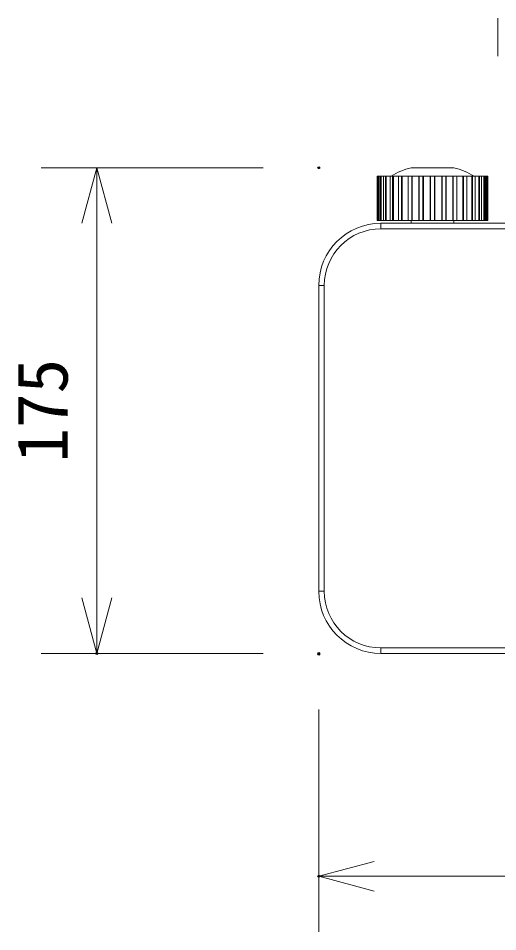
# Model space of a CAD drawing. Units: millimetres, scale not verified. Extents: x -62 to 63, y -56 to 57.
# Drawn here: x -61.58 to -44.3, y -7.34 to 25.57 of the extents above; entities that cross this region are included whole.
import ezdxf
from ezdxf.enums import TextEntityAlignment as Align

# ---------------------------------------------------------------- set-up
doc = ezdxf.new("R2010")
doc.units = ezdxf.units.MM
doc.header["$LTSCALE"] = 0.125
doc.header["$PDMODE"] = 32
doc.header["$PDSIZE"] = 0.0625
for name, color, linetype, lineweight in [('0-0_0', 7, 'Continuous', 9), ('0-3_GAIKEI', 7, 'Continuous', 18), ('0-5_S1', 1, 'Continuous', 18), ('0-6_SUNPO', 7, 'Continuous', 9)]:
    doc.layers.add(name, color=color, linetype=linetype, lineweight=lineweight)
doc.layers.add('0-7_Defpoints', color=7, linetype='Continuous')
doc.styles.add('ＭＳ ゴシック', font='')
doc.styles.get('ＭＳ ゴシック').set_extended_font_data('MS Gothic')

# ---------------------------------------------------------------- blocks, each defined once
blk = doc.blocks.new('_OPEN30')
at = {"layer": '0-0_0'}
blk.add_line((0, 0), (-1, 0), dxfattribs=at)
blk.add_lwpolyline([(-1, 0.26795), (0, 0), (-1, -0.26795)], dxfattribs=at)
blk = doc.blocks.new('D10')
at = {"layer": '0-6_SUNPO'}
for p, q in [((-57.5713, 2.215), (-57.5713, -5.785)), ((-7.7713, 2.215), (-7.7713, -5.785)), ((-9.7713, -3.785), (-55.5713, -3.785))]:
    blk.add_line(p, q, dxfattribs=at)
at = {"layer": '0-7_Defpoints'}
for p in [(-57.5713, 4.215), (-7.7713, 4.215), (-57.5713, -3.785)]:
    blk.add_point(p, dxfattribs=at)
at = {"layer": '0-6_SUNPO', "xscale": 2, "yscale": 2, "rotation": 180}
blk.add_blockref('_OPEN30', (-57.5713, -3.785), dxfattribs=at)
at = {"layer": '0-6_SUNPO', "xscale": 2, "yscale": 2}
blk.add_blockref('_OPEN30', (-7.7713, -3.785), dxfattribs=at)
at = {"layer": '0-6_SUNPO', "style": 'ＭＳ ゴシック'}
blk.add_text('498', height=1.833, dxfattribs=at).set_placement((-34.5463, -3.285), align=Align.BOTTOM_LEFT)
blk = doc.blocks.new('D9')
at = {"layer": '0-6_SUNPO'}
for p, q in [((-59.5713, 21.7388), (-67.5713, 21.7388)), ((-65.5713, 19.7388), (-65.5713, 6.2388)), ((-59.5713, 4.2388), (-67.5713, 4.2388))]:
    blk.add_line(p, q, dxfattribs=at)
at = {"layer": '0-7_Defpoints'}
for p in [(-57.5713, 21.7388), (-65.5713, 4.2388), (-57.5713, 4.2388)]:
    blk.add_point(p, dxfattribs=at)
at = {"layer": '0-6_SUNPO', "xscale": 2, "yscale": 2}
for p, rotation in [((-65.5713, 21.7388), 90), ((-65.5713, 4.2388), 270)]:
    blk.add_blockref('_OPEN30', p, dxfattribs=dict(at, rotation=rotation))
at = {"layer": '0-6_SUNPO', "style": 'ＭＳ ゴシック'}
blk.add_text('175', height=1.833, rotation=90, dxfattribs=at).set_placement((-66.0713, 11.1138), align=Align.BOTTOM_LEFT)

msp = doc.modelspace()

# ---------------------------------------------------------------- linework, layer by layer
at = {"layer": '0-3_GAIKEI'}
for p, q in [((-47.4222, 20.1846), (-45.8859, 20.1846)), ((-48.6346, 19.8846), (-48.6492, 19.8846)), ((-48.6492, 18.2846), (-48.6492, 19.8846)), ((-48.6064, 19.8846), (-48.6346, 19.8846)), ((-48.5766, 19.8846), (-48.6064, 19.8846)), ((-48.5335, 19.8846), (-48.5766, 19.8846)), ((-48.5044, 19.8846), (-48.5335, 19.8846)), ((-48.4199, 19.8846), (-48.5044, 19.8846)), ((-48.3502, 19.8846), (-48.4199, 19.8846)), ((-48.3214, 19.8846), (-48.3502, 19.8846)), ((-48.1861, 19.8846), (-48.3214, 19.8846)), ((-48.0928, 19.8846), (-48.1861, 19.8846)), ((-48.0656, 19.8846), (-48.0928, 19.8846)), ((-47.8853, 19.8846), (-48.0656, 19.8846)), ((-47.8853, 19.8846), (-47.8853, 19.8846)), ((-47.7725, 19.8846), (-47.8853, 19.8846)), ((-47.7481, 19.8846), (-47.7725, 19.8846)), ((-47.5307, 19.8846), (-47.7481, 19.8846)), ((-47.4033, 19.8846), (-47.5307, 19.8846)), ((-47.3827, 19.8846), (-47.4034, 19.8846)), ((-47.1424, 19.8846), (-47.3827, 19.8846)), ((-47.1378, 19.8846), (-47.1424, 19.8846)), ((-47.0014, 19.8846), (-47.1378, 19.8846)), ((-46.9856, 19.8846), (-47.0014, 19.8846)), ((-46.7342, 19.8846), (-46.9856, 19.8846)), ((-46.7238, 19.8846), (-46.7342, 19.8846)), ((-46.5844, 19.8846), (-46.7238, 19.8846)), ((-46.5739, 19.8846), (-46.5844, 19.8846)), ((-46.3226, 19.8846), (-46.5739, 19.8846)), ((-46.3067, 19.8846), (-46.3226, 19.8846)), ((-46.1703, 19.8846), (-46.3067, 19.8846)), ((-46.1658, 19.8846), (-46.1703, 19.8846)), ((-45.9254, 19.8846), (-46.1658, 19.8846)), ((-45.9048, 19.8846), (-45.9254, 19.8846)), ((-45.7774, 19.8846), (-45.9048, 19.8846)), ((-45.5601, 19.8846), (-45.7774, 19.8846)), ((-45.5356, 19.8846), (-45.5601, 19.8846)), ((-45.4228, 19.8846), (-45.5356, 19.8846)), ((-45.4228, 19.8846), (-45.4228, 19.8846)), ((-45.2425, 19.8846), (-45.4228, 19.8846)), ((-45.2153, 19.8846), (-45.2426, 19.8846)), ((-45.122, 19.8846), (-45.2153, 19.8846)), ((-45.122, 19.8846), (-45.122, 19.8846)), ((-44.9867, 19.8846), (-45.122, 19.8846)), ((-44.9579, 19.8846), (-44.9867, 19.8846)), ((-44.8882, 19.8846), (-44.9579, 19.8846)), ((-44.8882, 19.8846), (-44.8882, 19.8846)), ((-44.8038, 19.8846), (-44.8882, 19.8846)), ((-44.7747, 19.8846), (-44.8038, 19.8846)), ((-44.7316, 19.8846), (-44.7746, 19.8846)), ((-44.7017, 19.8846), (-44.7316, 19.8846)), ((-44.6735, 19.8846), (-44.7017, 19.8846)), ((-44.6589, 19.8846), (-44.6735, 19.8846)), ((-44.6589, 18.2846), (-44.6589, 19.8846)), ((-48.6492, 18.2846), (-48.6346, 18.2846)), ((-48.6346, 18.2846), (-48.6064, 18.2846)), ((-48.6064, 18.2846), (-48.5766, 18.2846)), ((-48.5766, 18.2846), (-48.5335, 18.2846)), ((-48.5335, 18.2846), (-48.5044, 18.2846)), ((-48.5141, 18.1846), (-3.1941, 18.1846)), ((-48.5044, 18.2846), (-48.4199, 18.2846)), ((-48.4199, 18.2846), (-48.3502, 18.2846)), ((-48.3502, 18.2846), (-48.3214, 18.2846)), ((-48.3214, 18.2846), (-48.1861, 18.2846)), ((-48.1861, 18.2846), (-48.0928, 18.2846)), ((-48.0928, 18.2846), (-48.0656, 18.2846)), ((-48.0656, 18.2846), (-47.8853, 18.2846)), ((-47.8853, 18.2846), (-47.7725, 18.2846)), ((-47.7725, 18.2846), (-47.7481, 18.2846)), ((-47.7481, 18.2846), (-47.5307, 18.2846)), ((-47.5307, 18.2846), (-47.4033, 18.2846)), ((-47.4222, 18.2846), (-47.4222, 18.1846)), ((-47.4034, 18.2846), (-47.3827, 18.2846)), ((-47.3827, 18.2846), (-47.1424, 18.2846)), ((-47.1424, 18.2846), (-47.1378, 18.2846)), ((-47.1378, 18.2846), (-47.0014, 18.2846)), ((-47.0014, 18.2846), (-46.9856, 18.2846)), ((-46.9856, 18.2846), (-46.7342, 18.2846)), ((-46.7342, 18.2846), (-46.7238, 18.2846)), ((-46.7238, 18.2846), (-46.5844, 18.2846)), ((-46.5844, 18.2846), (-46.5739, 18.2846)), ((-46.5739, 18.2846), (-46.3226, 18.2846)), ((-46.3226, 18.2846), (-46.3067, 18.2846)), ((-46.3067, 18.2846), (-46.1703, 18.2846)), ((-46.1703, 18.2846), (-46.1658, 18.2846)), ((-46.1658, 18.2846), (-45.9254, 18.2846)), ((-45.9254, 18.2846), (-45.9048, 18.2846)), ((-45.9048, 18.2846), (-45.7774, 18.2846)), ((-45.8859, 18.1846), (-45.8859, 18.2846)), ((-45.7774, 18.2846), (-45.5601, 18.2846)), ((-45.5601, 18.2846), (-45.5356, 18.2846)), ((-45.5356, 18.2846), (-45.4228, 18.2846)), ((-45.4228, 18.2846), (-45.2425, 18.2846)), ((-45.2426, 18.2846), (-45.2153, 18.2846)), ((-45.2153, 18.2846), (-45.122, 18.2846)), ((-45.122, 18.2846), (-44.9867, 18.2846)), ((-44.9867, 18.2846), (-44.9579, 18.2846)), ((-44.9579, 18.2846), (-44.8882, 18.2846)), ((-44.8882, 18.2846), (-44.8038, 18.2846)), ((-44.8038, 18.2846), (-44.7747, 18.2846)), ((-44.7746, 18.2846), (-44.7316, 18.2846)), ((-44.7316, 18.2846), (-44.7017, 18.2846)), ((-44.7017, 18.2846), (-44.6735, 18.2846)), ((-44.6735, 18.2846), (-44.6589, 18.2846)), ((-50.7074, 16.3846), (-50.7104, 16.3846)), ((-50.7541, 4.9246), (-50.7541, 15.9446))]:
    msp.add_line(p, q, dxfattribs=at)
at = {"layer": '0-3_GAIKEI', "color": 1}
for p, q in [((-48.6346, 18.2846), (-48.6346, 19.8846)), ((-48.6064, 18.2846), (-48.6064, 19.8846)), ((-48.5766, 18.2846), (-48.5766, 19.8846)), ((-48.5335, 18.2846), (-48.5335, 19.8846)), ((-48.5044, 18.2846), (-48.5044, 19.8846)), ((-48.4199, 18.2846), (-48.4199, 19.8846)), ((-48.3502, 18.2846), (-48.3502, 19.8846)), ((-48.3214, 18.2846), (-48.3214, 19.8846)), ((-48.1861, 18.2846), (-48.1861, 19.8846)), ((-48.0928, 18.2846), (-48.0928, 19.8846)), ((-48.0656, 18.2846), (-48.0656, 19.8846)), ((-47.8853, 18.2846), (-47.8853, 19.8846)), ((-47.7725, 18.2846), (-47.7725, 19.8846)), ((-47.7481, 18.2846), (-47.7481, 19.8846)), ((-47.5307, 18.2846), (-47.5307, 19.8846)), ((-47.4033, 18.2846), (-47.4033, 19.8846)), ((-47.3827, 18.2846), (-47.3827, 19.8846)), ((-47.1424, 18.2846), (-47.1424, 19.8846)), ((-47.1378, 18.2846), (-47.1378, 19.8846)), ((-47.0014, 18.2846), (-47.0014, 19.8846)), ((-46.9856, 18.2846), (-46.9856, 19.8846)), ((-46.7342, 18.2846), (-46.7342, 19.8846)), ((-46.7238, 18.2846), (-46.7238, 19.8846)), ((-46.5844, 18.2846), (-46.5844, 19.8846)), ((-46.5739, 18.2846), (-46.5739, 19.8846)), ((-46.3226, 18.2846), (-46.3226, 19.8846)), ((-46.3067, 18.2846), (-46.3067, 19.8846)), ((-46.1703, 18.2846), (-46.1703, 19.8846)), ((-46.1658, 18.2846), (-46.1658, 19.8846)), ((-45.9254, 18.2846), (-45.9254, 19.8846)), ((-45.9048, 18.2846), (-45.9048, 19.8846)), ((-45.7774, 18.2846), (-45.7774, 19.8846)), ((-45.5601, 18.2846), (-45.5601, 19.8846)), ((-45.5356, 18.2846), (-45.5356, 19.8846)), ((-45.4228, 18.2846), (-45.4228, 19.8846)), ((-45.2425, 18.2846), (-45.2425, 19.8846)), ((-45.2153, 18.2846), (-45.2153, 19.8846)), ((-45.122, 18.2846), (-45.122, 19.8846)), ((-44.9867, 18.2846), (-44.9867, 19.8846)), ((-44.9579, 18.2846), (-44.9579, 19.8846)), ((-44.8882, 18.2846), (-44.8882, 19.8846)), ((-44.8038, 18.2846), (-44.8038, 19.8846)), ((-44.7747, 18.2846), (-44.7747, 19.8846)), ((-44.7316, 18.2846), (-44.7316, 19.8846)), ((-44.7017, 18.2846), (-44.7017, 19.8846)), ((-44.6735, 18.2846), (-44.6735, 19.8846)), ((-48.5141, 17.9846), (-48.5141, 18.1846)), ((-3.1941, 17.9846), (-48.5141, 17.9846)), ((-50.5541, 15.9446), (-50.7541, 15.9446)), ((-50.5541, 15.9446), (-50.5541, 4.9246)), ((-50.5541, 4.9246), (-50.7541, 4.9246)), ((-48.5141, 2.8846), (-48.5141, 2.6846)), ((-48.5141, 2.8846), (-15.1034, 2.8846))]:
    msp.add_line(p, q, dxfattribs=at)
at = {"layer": '0-3_GAIKEI'}
msp.add_lwpolyline([(-15.093, 2.6846), (-15.1138, 2.6846), (-48.5141, 2.6846)], dxfattribs=at)
for centre, radius, start, end in [((-46.6541, 17.2846), 3, 104.83512, 119.92645), ((-46.6541, 17.2846), 3, 60.0735, 75.16483), ((-48.5141, 15.9446), 2.24, 90, 179.99998), ((-48.5141, 4.9246), 2.24, 180, 269.99998)]:
    msp.add_arc(centre, radius, start, end, dxfattribs=at)
at = {"layer": '0-3_GAIKEI', "color": 1}
for centre, start, end in [((-48.5141, 15.9446), 90, 179.99998), ((-48.5141, 4.9246), 180, 269.99998)]:
    msp.add_arc(centre, 2.04, start, end, dxfattribs=at)
at = {"layer": '0-5_S1'}
msp.add_line((-44.3041, 25.5687), (-44.3041, 24.2017), dxfattribs=at)

# ---------------------------------------------------------------- block references
at = {"layer": '0-6_SUNPO'}
for name in ['D9', 'D10']:
    msp.add_blockref(name, (6.8172, -1.5542), dxfattribs=at)

doc.saveas('drawing.dxf')
